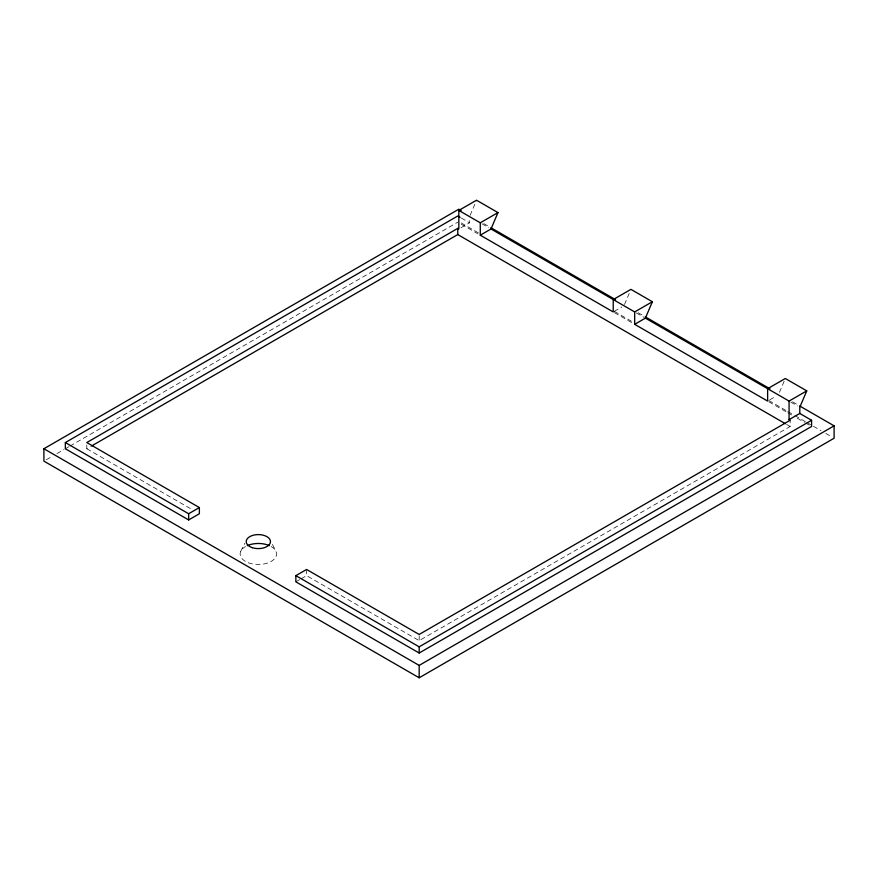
<?xml version="1.0" encoding="UTF-8"?>
<svg xmlns="http://www.w3.org/2000/svg" width="878" height="878" viewBox="0 0 878 878"><rect width="100%" height="100%" fill="white"/><g stroke="black" fill="none" stroke-linecap="round" stroke-linejoin="round"><path stroke-width="0.66" stroke-dasharray="4.39 3.29" d="M470.092 215.351L476.524 200.217M624.488 304.49L629.317 293.142M779.423 392.367L784.241 381.019M240.759 551.263L244.863 543.23M46.271 459.765L52.197 456.34M56.938 453.597L64.05 449.492M65.235 448.812L68.901 446.693M69.977 446.068L457.767 222.189M460.983 227.764L469.554 222.803L469.554 217.854M86.79 445.036L86.79 448.746L90.346 446.693M614.304 311.328L621.811 306.993M295.864 581.84L300.155 579.359M301.22 578.745L306.587 575.65L419.168 640.644L790.145 426.467L790.145 420.277M769.765 399.852L776.207 396.132M483.778 223.583L489.715 227.018M638.152 312.722L644.09 316.146M792.538 401.85L798.475 405.274M481.967 223.78L488.739 227.698M636.363 312.919L644.265 317.485M790.76 402.058L797.531 405.976M461.301 218.04L469.554 222.803M461.213 222.946L479.026 233.23M614.402 311.383L633.4 322.358M768.788 400.522L786.6 410.805M787.785 411.486L793.723 414.91M794.908 415.601L805.598 421.769M806.783 422.461L821.04 430.681M825.792 433.425L831.729 436.86M461.323 224.241L477.95 233.844M614.49 312.678L633.488 323.642M768.843 401.784L786.655 412.067M787.84 412.759L792.582 415.503M797.334 418.235L804.457 422.351M805.653 423.042L809.209 425.095M786.578 424.414L790.145 426.467M86.79 448.746L192.26 509.646M272.399 544.382L275.911 551.263M419.168 635.694L419.168 640.644M306.587 569.46L306.587 575.65M271.203 546.555A18.197 10.503 0 0 1 271.203 561.415A18.197 10.503 0 0 1 245.467 561.415A18.197 10.503 0 0 1 245.467 546.555"/><path stroke-width="1.32" d="M458.832 210.424L480.277 222.803L480.277 235.183L491 228.993L497.969 212.597L476.524 200.217L458.832 210.424L458.832 228.993L457.767 228.379L86.79 442.556L199.372 507.561L199.372 513.751L188.649 519.941L65.345 448.746L65.345 442.556L457.767 215.999L460.127 217.36M652.365 301.736L634.673 311.942L634.673 324.322L645.396 318.132L652.365 301.736L630.92 289.356L613.228 299.563L613.228 311.942L480.277 235.183M806.761 390.875L799.792 407.271L799.792 413.461L811.579 420.277L811.579 426.467L419.168 653.023L295.864 581.84L295.864 575.65L306.587 569.46L419.168 634.454L790.145 420.277L789.07 419.651L789.07 401.081L806.761 390.875L785.316 378.495L767.624 388.702L767.624 401.081L634.673 324.322M799.66 405.965L834.1 425.841L834.1 438.232L419.168 677.783L43.9 461.126L43.9 448.746L458.832 209.183L461.213 210.555M91.531 446.013L457.767 234.569L785.393 423.723M480.277 222.803L497.969 212.597M65.345 442.556L188.649 513.751L199.372 507.561M789.07 419.651L799.792 413.461M295.864 575.65L419.168 646.834L811.579 420.277M43.9 448.746L419.168 665.403L834.1 425.841M490.901 227.698L615.588 299.694M645.275 316.826L769.973 388.822M491 228.993L634.673 311.942M645.396 318.132L789.07 401.081M457.767 228.379L457.767 234.569M419.168 646.834L419.168 653.023M419.168 665.403L419.168 677.783M188.649 513.751L188.649 519.941M247.256 545.644A18.197 10.503 0 0 1 269.414 545.644M252.271 547.663A12.127 7.002 0 0 0 270.468 541.605A12.127 7.002 0 0 0 252.271 535.536A12.127 7.002 0 0 0 252.271 547.663"/></g></svg>
